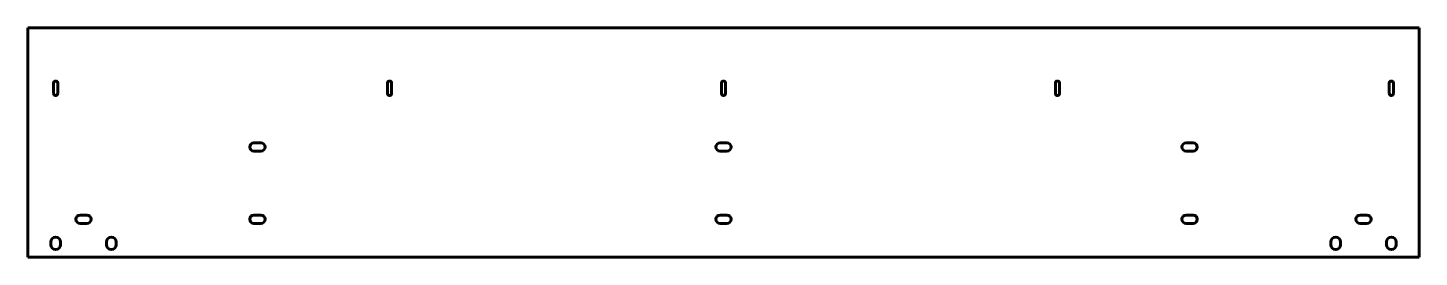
# Model space of a CAD drawing. Header units: millimetres. Extents: x 0 to 2000, y 0 to 330.
import ezdxf

# ---------------------------------------------------------------- set-up
doc = ezdxf.new("R2010")
doc.units = ezdxf.units.MM
doc.linetypes.add('K5LT_BASIC', pattern=[0])
doc.layers.add('Системный слой', color=7, linetype='Continuous')

msp = doc.modelspace()

# ---------------------------------------------------------------- linework, layer by layer
at = {"layer": 'Системный слой', "color": 150, "linetype": 'K5LT_BASIC', "lineweight": 60, "true_color": 0x0080ff}
for p, q in [((2000, 330.2), (0, 330.2)), ((0, 330.2), (0, 296.2)), ((2000, 296.2), (2000, 330.2)), ((0, 296.2), (0, 289.6)), ((0, 289.6), (0, 40.6)), ((2000, 289.6), (2000, 296.2)), ((2000, 40.6), (2000, 289.6)), ((37, 250.6), (37, 235.6)), ((43, 235.6), (43, 250.6)), ((517, 250.6), (517, 235.6)), ((523, 235.6), (523, 250.6)), ((997, 250.6), (997, 235.6)), ((1003, 235.6), (1003, 250.6)), ((1477, 250.6), (1477, 235.6)), ((1483, 235.6), (1483, 250.6)), ((1957, 250.6), (1957, 235.6)), ((1963, 235.6), (1963, 250.6)), ((335, 164.6), (325, 164.6)), ((1005, 164.6), (995, 164.6)), ((1675, 164.6), (1665, 164.6)), ((325, 152.6), (335, 152.6)), ((995, 152.6), (1005, 152.6)), ((1665, 152.6), (1675, 152.6)), ((85, 60.6), (75, 60.6)), ((335, 60.6), (325, 60.6)), ((1005, 60.6), (995, 60.6)), ((1675, 60.6), (1665, 60.6)), ((1925, 60.6), (1915, 60.6)), ((0, 40.6), (0, 34)), ((75, 48.6), (85, 48.6)), ((325, 48.6), (335, 48.6)), ((995, 48.6), (1005, 48.6)), ((1665, 48.6), (1675, 48.6)), ((1915, 48.6), (1925, 48.6)), ((2000, 34), (2000, 40.6)), ((0, 34), (0, 0)), ((33, 22), (33, 18)), ((47, 18), (47, 22)), ((113, 22), (113, 18)), ((127, 18), (127, 22)), ((1873, 22), (1873, 18)), ((1887, 18), (1887, 22)), ((1953, 22), (1953, 18)), ((1967, 18), (1967, 22)), ((2000, 0), (2000, 34)), ((0, 0), (2000, 0))]:
    msp.add_line(p, q, dxfattribs=at)
for centre, radius, start, end in [((40, 250.6), 3, 0, 180), ((520, 250.6), 3, 0, 180), ((1000, 250.6), 3, 0, 180), ((1480, 250.6), 3, 0, 180), ((1960, 250.6), 3, 0, 180), ((40, 235.6), 3, 180, 0), ((520, 235.6), 3, 180, 0), ((1000, 235.6), 3, 180, 0), ((1480, 235.6), 3, 180, 0), ((1960, 235.6), 3, 180, 0), ((325, 158.6), 6, 90, 270), ((335, 158.6), 6, 270, 90), ((995, 158.6), 6, 90, 270), ((1005, 158.6), 6, 270, 90), ((1665, 158.6), 6, 90, 270), ((1675, 158.6), 6, 270, 90), ((75, 54.6), 6, 90, 270), ((85, 54.6), 6, 270, 90), ((325, 54.6), 6, 90, 270), ((335, 54.6), 6, 270, 90), ((995, 54.6), 6, 90, 270), ((1005, 54.6), 6, 270, 90), ((1665, 54.6), 6, 90, 270), ((1675, 54.6), 6, 270, 90), ((1915, 54.6), 6, 90, 270), ((1925, 54.6), 6, 270, 90), ((40, 22), 7, 0, 180), ((120, 22), 7, 0, 180), ((1880, 22), 7, 0, 180), ((1960, 22), 7, 0, 180), ((40, 18), 7, 180, 0), ((120, 18), 7, 180, 0), ((1880, 18), 7, 180, 0), ((1960, 18), 7, 180, 0)]:
    msp.add_arc(centre, radius, start, end, dxfattribs=at)

doc.saveas('drawing.dxf')
